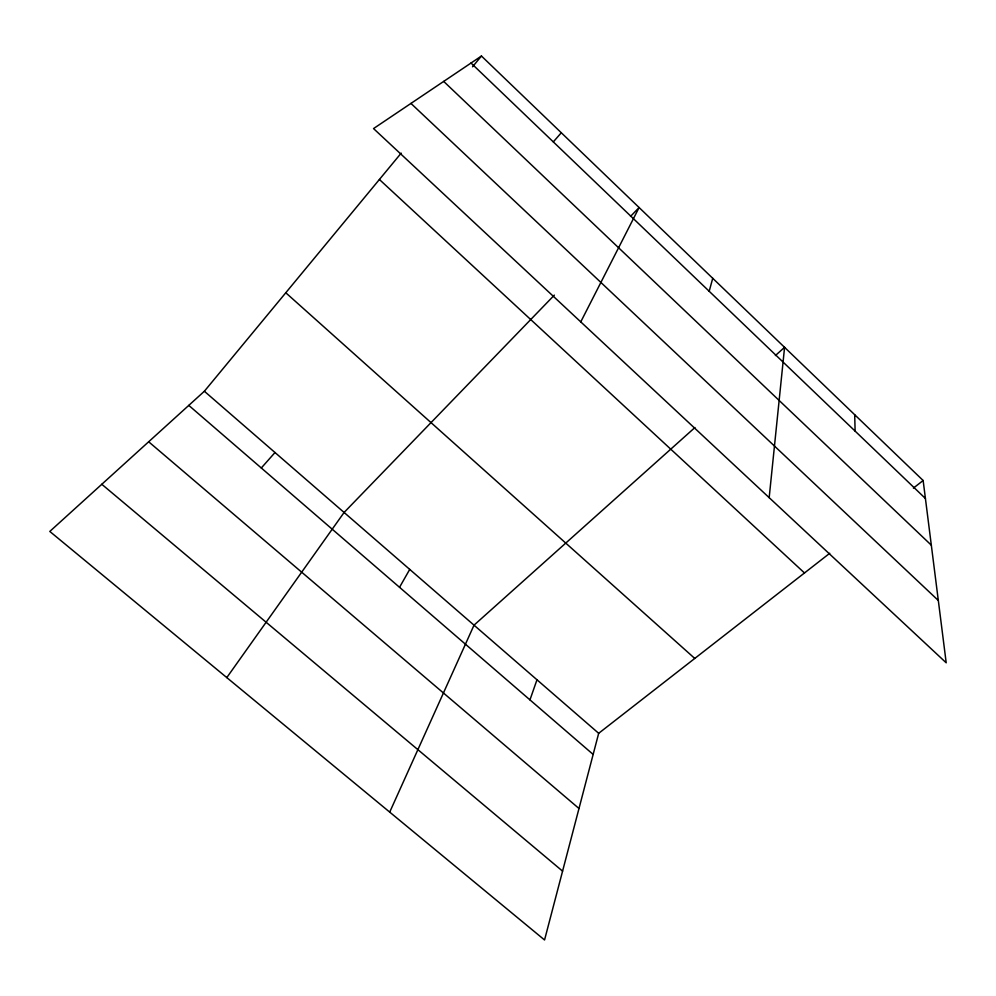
<?xml version="1.0" encoding="UTF-8"?>
<svg xmlns="http://www.w3.org/2000/svg" width="996" height="996" viewBox="0 0 996 996"><rect width="100%" height="100%" fill="white"/><g stroke="black" fill="none" stroke-linecap="round" stroke-linejoin="round"><path stroke-width="1.49" d="M769.173 497.651L784.574 347.33L775.398 355.547M829.73 553.29L598.683 733.305L544.551 939.975L49.8 531.441L204.367 391.254L401.189 153.135M709.189 291.28L712.738 278.295M529.959 699.877L536.981 679.782M389.71 812.126L474.021 625.164L694.947 427.521M580.755 321.895L639.108 207.529L630.53 216.393M399.533 587.304L409.73 569.401M226.802 677.591L344.093 512.467L554.349 295.127M472.54 66.807L481.454 56.025L923.143 480.508L946.2 662.801L373.537 128.571L481.454 56.025M553.303 141.893L561.308 132.754M261.301 467.983L274.996 452.52M913.394 488.102L923.143 480.508M101.804 484.28L562.578 871.139M148.665 441.776L578.987 808.491M188.779 405.384L593.143 754.42M204.367 391.254L598.683 733.305M285.777 292.762L694.772 658.443M379.401 179.492L804.482 572.961M410.95 103.422L938.319 600.476M443.693 81.411L931.322 545.186M471.021 63.034L925.421 498.486M854.693 414.722L855.116 431.119"/></g></svg>
